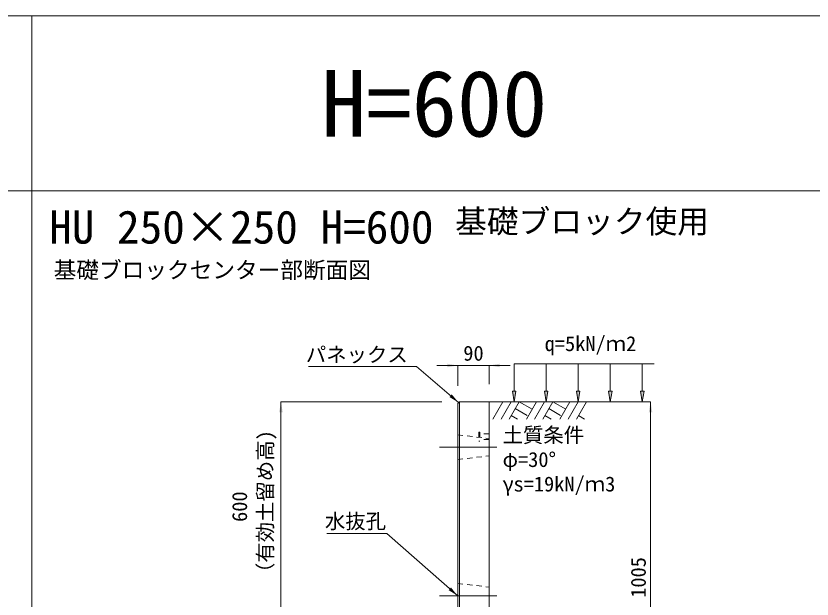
# Model space of a CAD drawing. Units: millimetres at full size. Extents: x 187207 to 255567, y 882048 to 905686.
# Drawn here: x 202952 to 205227, y 903281 to 904948 of the extents above; entities that cross this region are included whole.
import ezdxf
from ezdxf.enums import TextEntityAlignment as Align

# ---------------------------------------------------------------- set-up
doc = ezdxf.new("R2010")
doc.units = ezdxf.units.MM
doc.header["$LTSCALE"] = 20
doc.linetypes.add('USER1', pattern=[28.575, 19.05, -3.175, 3.175, -3.175])
doc.linetypes.add('USER2', pattern=[1.35, 0.75, -0.6])
for name, color, linetype, lineweight in [('0_2', 7, 'Continuous', 20), ('パネックス', 2, 'Continuous', 13), ('図枠', 5, 'Continuous', 13), ('寸法線', 7, 'Continuous', 13), ('引出線', 4, 'Continuous', 13), ('ｲﾝｻｰﾄ', 3, 'USER2', 9), ('ﾊｯﾁﾝｸﾞ', 7, 'Continuous', 5)]:
    doc.layers.add(name, color=color, linetype=linetype, lineweight=lineweight)
doc.layers.add('文字', color=7, linetype='Continuous')
doc.styles.add('ＭＳ ゴシック', font='')
doc.styles.get('ＭＳ ゴシック').set_extended_font_data('MS Gothic')

# ---------------------------------------------------------------- blocks, each defined once
blk = doc.blocks.new('filled_arrow')
at = {"color": 0, "linetype": 'Continuous', "lineweight": -2}
blk.add_solid([(7.5, 1.25), (0, 0), (7.5, -1.25)], dxfattribs=at)

msp = doc.modelspace()

# ---------------------------------------------------------------- hatches: boundary and pattern name
at = {"layer": '寸法線'}
for points in [[(204380.79, 903875.37), (204375.79, 903845.37), (204370.79, 903875.37)], [(204472.2, 903875.37), (204467.2, 903845.37), (204462.2, 903875.37)], [(204563.61, 903875.37), (204558.61, 903845.37), (204553.61, 903875.37)], [(204655.03, 903875.37), (204650.03, 903845.37), (204645.03, 903875.37)], [(204746.44, 903875.37), (204741.44, 903845.37), (204736.44, 903875.37)], [(204746.44, 903875.37), (204741.44, 903845.37), (204736.44, 903875.37)]]:
    msp.add_hatch(color=256, dxfattribs=at).paths.add_polyline_path(points)

# ---------------------------------------------------------------- linework, layer by layer
at = {"layer": '0_2'}
msp.add_line((204304.37, 903845.37), (204684.37, 903845.37), dxfattribs=at)
at = {"layer": 'パネックス'}
for p, q in [((204219.37, 903845.37), (204214.37, 903840.37)), ((204304.37, 903845.37), (204219.37, 903845.37)), ((204304.37, 902840.37), (204304.37, 903845.37)), ((204214.37, 903840.37), (204214.37, 903245.37))]:
    msp.add_line(p, q, dxfattribs=at)
at = {"layer": 'パネックス', "lineweight": 5}
msp.add_line((204219.37, 903845.37), (204219.37, 903245.37), dxfattribs=at)
at = {"layer": 'パネックス', "linetype": 'USER2', "lineweight": 9}
for p, q in [((204214.37, 903750.37), (204304.37, 903740.37)), ((204214.37, 903680.37), (204304.37, 903690.37)), ((204214.37, 903325.37), (204304.37, 903315.37))]:
    msp.add_line(p, q, dxfattribs=at)
at = {"layer": '図枠'}
for p, q in [((194897.37, 904948.33), (214497.37, 904948.33)), ((202997.37, 904948.33), (202997.37, 882048.33)), ((194897.37, 904448.33), (214497.37, 904448.33))]:
    msp.add_line(p, q, dxfattribs=at)
at = {"layer": '寸法線'}
for p, q in [((204154.37, 903948.92), (204364.37, 903948.92)), ((204214.37, 903890.37), (204214.37, 903948.92)), ((204304.37, 903895.37), (204304.37, 903948.92)), ((203709.37, 903245.37), (203709.37, 903845.37)), ((204169.37, 903845.37), (203709.37, 903845.37)), ((204354.37, 903845.37), (204765.22, 903845.37)), ((204765.22, 902840.37), (204765.22, 903845.37))]:
    msp.add_line(p, q, dxfattribs=at)
at = {"layer": '寸法線', "lineweight": 9}
for p, q in [((204775.79, 903953.92), (204375.79, 903953.92)), ((204375.79, 903875.37), (204375.79, 903953.92)), ((204467.2, 903875.37), (204467.2, 903953.92)), ((204558.61, 903875.37), (204558.61, 903953.92)), ((204650.03, 903875.37), (204650.03, 903953.92)), ((204741.44, 903875.37), (204741.44, 903953.92))]:
    msp.add_line(p, q, dxfattribs=at)
at = {"layer": '寸法線', "linetype": 'USER1', "lineweight": 9}
for p, q in [((204162.52, 903715.37), (204326.23, 903715.37)), ((204162.52, 903290.37), (204326.23, 903290.37))]:
    msp.add_line(p, q, dxfattribs=at)
at = {"layer": '寸法線', "lineweight": 9}
for points in [[(204380.79, 903875.37), (204375.79, 903845.37), (204370.79, 903875.37)], [(204472.2, 903875.37), (204467.2, 903845.37), (204462.2, 903875.37)], [(204563.61, 903875.37), (204558.61, 903845.37), (204553.61, 903875.37)], [(204655.03, 903875.37), (204650.03, 903845.37), (204645.03, 903875.37)], [(204746.44, 903875.37), (204741.44, 903845.37), (204736.44, 903875.37)], [(204746.44, 903875.37), (204741.44, 903845.37), (204736.44, 903875.37)]]:
    msp.add_lwpolyline(points, close=True, dxfattribs=at)
at = {"layer": '引出線'}
for points in [[(204216.87, 903842.87), (204096.66, 903946.33), (203788.41, 903946.33)], [(204214.37, 903290.37), (204011.91, 903468.82), (203840.17, 903468.82)]]:
    msp.add_lwpolyline(points, dxfattribs=at)
at = {"layer": 'ｲﾝｻｰﾄ'}
for p, q in [((204277.37, 903757.87), (204274.37, 903757.87)), ((204274.37, 903757.87), (204274.37, 903732.87)), ((204277.37, 903757.87), (204277.37, 903732.87)), ((204304.37, 903753.87), (204277.37, 903753.87)), ((204304.37, 903753.87), (204304.37, 903736.87)), ((204277.37, 903732.87), (204274.37, 903732.87)), ((204304.37, 903736.87), (204277.37, 903736.87))]:
    msp.add_line(p, q, dxfattribs=at)
at = {"layer": 'ﾊｯﾁﾝｸﾞ', "lineweight": 9}
for p, q in [((204343.02, 903845.36), (204314.37, 903795.74)), ((204366.64, 903845.36), (204337.99, 903795.74)), ((204390.27, 903845.36), (204361.62, 903795.74)), ((204390.27, 903845.36), (204426.83, 903824.25)), ((204439.02, 903845.36), (204410.37, 903795.74)), ((204462.64, 903845.36), (204433.99, 903795.74)), ((204486.27, 903845.36), (204457.62, 903795.74)), ((204486.27, 903845.36), (204522.83, 903824.25)), ((204535.02, 903845.36), (204506.37, 903795.74)), ((204558.64, 903845.36), (204529.99, 903795.74)), ((204582.26, 903845.36), (204553.62, 903795.74)), ((204378.84, 903825.58), (204412.26, 903806.29)), ((204474.84, 903825.58), (204508.26, 903806.29)), ((204367.42, 903805.79), (204384.84, 903795.74)), ((204463.42, 903805.79), (204480.84, 903795.74)), ((204559.42, 903805.79), (204576.83, 903795.74))]:
    msp.add_line(p, q, dxfattribs=at)

# ---------------------------------------------------------------- block references
at = {"layer": '寸法線', "xscale": 4, "yscale": 4}
for p, rotation in [((204214.37, 903948.92), 180), ((203709.37, 903845.37), 270), ((204765.22, 903845.37), 270)]:
    msp.add_blockref('filled_arrow', p, dxfattribs=dict(at, rotation=rotation))
msp.add_blockref('filled_arrow', (204304.37, 903948.92), dxfattribs=at)
at = {"layer": '引出線', "xscale": 4, "yscale": 4}
for p, rotation in [((204216.87, 903842.87), 139.3), ((204214.37, 903290.37), 138.6)]:
    msp.add_blockref('filled_arrow', p, dxfattribs=dict(at, rotation=rotation))

# ---------------------------------------------------------------- texts
at = {"layer": '0_2', "style": 'ＭＳ ゴシック'}
msp.add_text('基礎ブロックセンター部断面図', height=47.47, dxfattribs=at).set_placement((203060.14, 904183.91), align=Align.BOTTOM_LEFT)
at = {"layer": '寸法線', "style": 'ＭＳ ゴシック'}
msp.add_text('90', height=42.72, dxfattribs=at).set_placement((204259.37, 903983.92), align=Align.MIDDLE_CENTER)
for s, p in [('土質条件', (204342.34, 903771.38)), ('φ=30°', (204342.34, 903701.38)), ('γs=19kN/ｍ3', (204342.34, 903631.38))]:
    msp.add_text(s, height=42.72, dxfattribs=at).set_placement(p, align=Align.TOP_LEFT)
for s, p in [('（有効土留め高)', (203698.58, 903326.84)), ('600', (203625.45, 903501.66))]:
    msp.add_text(s, height=42.72, rotation=90, dxfattribs=at).set_placement(p, align=Align.BOTTOM_LEFT)
msp.add_text('1005', height=42.72, rotation=90, dxfattribs=at).set_placement((204730.22, 903342.87), align=Align.MIDDLE_CENTER)
at = {"layer": '引出線', "style": 'ＭＳ ゴシック'}
for s, p in [('パネックス', (204071.66, 904001.47)), ('水抜孔', (204009.66, 903525.1))]:
    msp.add_text(s, height=42.72, dxfattribs=at).set_placement(p, align=Align.TOP_RIGHT)
at = {"layer": '文字', "style": 'ＭＳ ゴシック'}
msp.add_text('H=600', height=189.9, dxfattribs=at).set_placement((204147.37, 904698.33), align=Align.MIDDLE_CENTER)
for s, height, p in [('HU 250×250 H=600', 94.94, (203047.37, 904268.83)), ('q=5kN/ｍ2', 42.72, (204462.67, 903977.19))]:
    msp.add_text(s, height=height, dxfattribs=at).set_placement(p, align=Align.BOTTOM_LEFT)
msp.add_text('基礎ブロック使用', height=66.46, dxfattribs=at).set_placement((204932.1, 904307.68), align=Align.BOTTOM_RIGHT)

doc.saveas('drawing.dxf')
